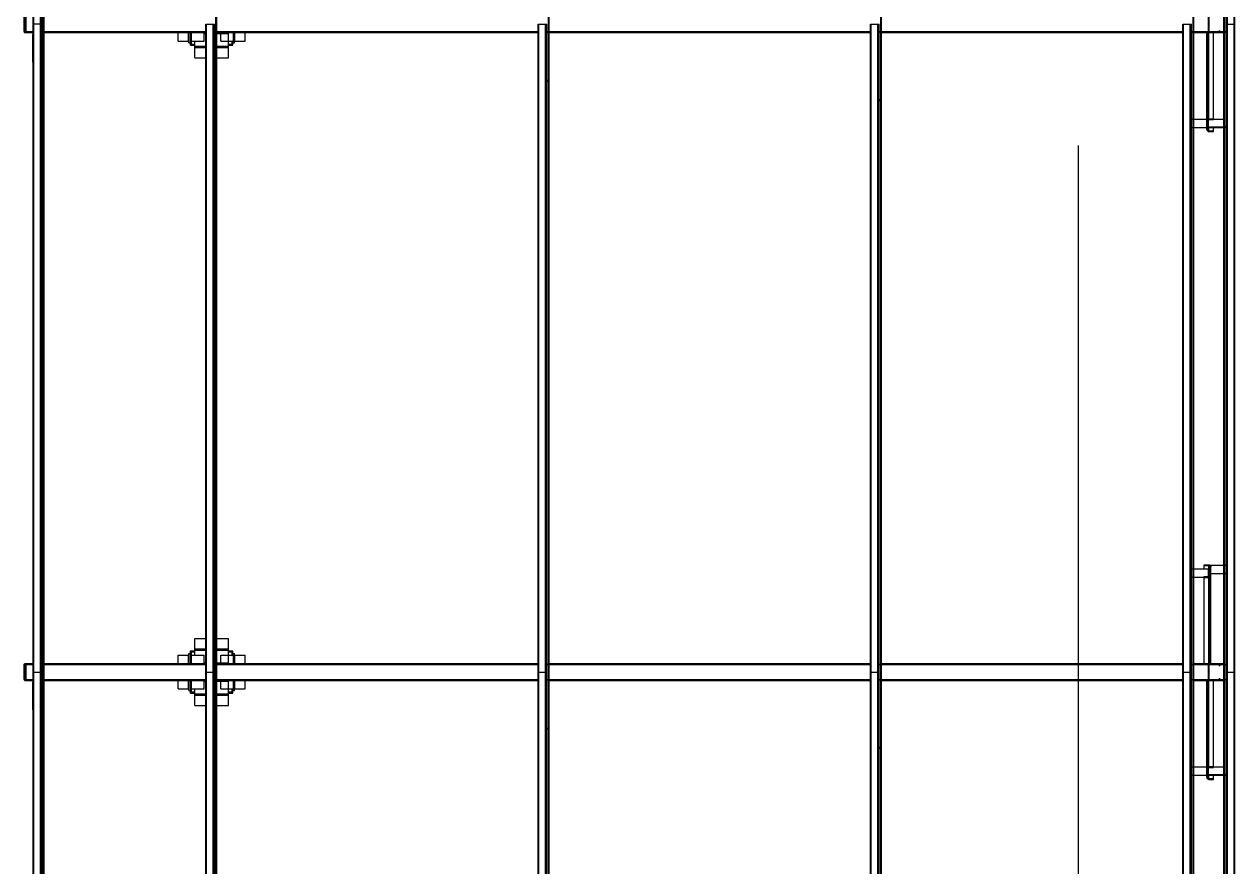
# Model space of a CAD drawing. Header units: millimetres. Extents: x 357 to 945, y 547 to 720.
# Drawn here: x 663.26 to 670.45, y 648.96 to 653.97 of the extents above; entities that cross this region are included whole.
import ezdxf

# ---------------------------------------------------------------- set-up
doc = ezdxf.new("R2010")
doc.units = ezdxf.units.MM
doc.linetypes.add('DIVIDE', pattern=[1.25, 0.5, -0.25, 0, -0.25, 0, -0.25])
doc.layers.add('LCL-LINHACORTE', color=171, linetype='DIVIDE')
doc.layers.add('PLANTA-VIS', color=7, linetype='Continuous')

msp = doc.modelspace()

# ---------------------------------------------------------------- linework, layer by layer
at = {"layer": 'LCL-LINHACORTE', "ltscale": 10}
msp.add_line((669.52666, 635.54515), (669.52666, 659.93646), dxfattribs=at)
at = {"layer": 'PLANTA-VIS'}
for p, q in [((663.31406, 653.96622), (663.31406, 658.81622)), ((663.31415, 653.96622), (663.31415, 658.81622)), ((663.31498, 653.96622), (663.31498, 658.81622)), ((663.31642, 653.96622), (663.31642, 658.81622)), ((663.31826, 653.96622), (663.31826, 658.81622)), ((663.35782, 653.96622), (663.35782, 658.81622)), ((663.35976, 653.96622), (663.35976, 658.81622)), ((663.36153, 653.96622), (663.36153, 658.81622)), ((663.36284, 653.96622), (663.36284, 658.81622)), ((663.3635, 653.96622), (663.3635, 658.81622)), ((663.36573, 653.96622), (663.36573, 658.81622)), ((663.37512, 653.96622), (663.37512, 658.81622)), ((663.37759, 653.96622), (663.37759, 658.81622)), ((663.37982, 653.96622), (663.37982, 658.81622)), ((670.40315, 653.96622), (670.40315, 658.81622)), ((670.40539, 653.96622), (670.40539, 658.81622)), ((670.40605, 653.96622), (670.40605, 658.81622)), ((670.40737, 653.96622), (670.40737, 658.81622)), ((670.40913, 653.96622), (670.40913, 658.81622)), ((670.41108, 653.96622), (670.41108, 658.81622)), ((670.45063, 653.96622), (670.45063, 658.81622)), ((670.45247, 653.96622), (670.45247, 658.81622)), ((670.45391, 653.96622), (670.45391, 658.81622)), ((670.45474, 653.96622), (670.45474, 658.81622)), ((666.37603, 653.96565), (666.38415, 657.74025)), ((666.3785, 653.96565), (666.38661, 657.73546)), ((666.38073, 653.96543), (666.38883, 657.73113)), ((668.35103, 653.96565), (668.35914, 657.73555)), ((668.3535, 653.96565), (668.3616, 657.73045)), ((668.35573, 653.96543), (668.36382, 657.72584)), ((670.20736, 653.96622), (670.21432, 657.20222)), ((670.20983, 653.96565), (670.21679, 657.20222)), ((670.389, 653.96622), (670.389, 657.20222)), ((670.39123, 653.96622), (670.39123, 657.20222)), ((670.39371, 653.96622), (670.39371, 657.20222)), ((664.40103, 653.96565), (664.40625, 656.39289)), ((664.4035, 653.96565), (664.40872, 656.3898)), ((664.40573, 653.96543), (664.40877, 655.37743)), ((670.21206, 653.96543), (670.21328, 654.53022)), ((663.26164, 653.92222), (663.26164, 654.01022)), ((663.26464, 653.92222), (663.26464, 654.01022)), ((663.27347, 653.92222), (663.27347, 654.01022)), ((670.29847, 653.92222), (670.29847, 654.01022)), ((670.29891, 653.92222), (670.29891, 654.01022)), ((670.30053, 653.92272), (670.30053, 654.00972)), ((670.30053, 653.92272), (670.30053, 654.00972)), ((670.30215, 653.92222), (670.30215, 654.01022)), ((670.30259, 653.92222), (670.30259, 654.01022)), ((663.31415, 653.96622), (663.31406, 653.96622)), ((663.31498, 653.96622), (663.31415, 653.96622)), ((663.31416, 650.11622), (663.31416, 653.96622)), ((663.31425, 650.11622), (663.31425, 653.96622)), ((663.31642, 653.96622), (663.31498, 653.96622)), ((663.31508, 650.11622), (663.31508, 653.96622)), ((663.31826, 653.96622), (663.31642, 653.96622)), ((663.31652, 650.11622), (663.31652, 653.96622)), ((663.35782, 653.96622), (663.31826, 653.96622)), ((663.31836, 650.11622), (663.31836, 653.96622)), ((663.3579, 653.96622), (663.35782, 653.96622)), ((663.3579, 653.96622), (663.35792, 653.96622)), ((663.35792, 653.96622), (663.35986, 653.96622)), ((663.35792, 650.11622), (663.35792, 653.96622)), ((663.35986, 653.96622), (663.36163, 653.96622)), ((663.35986, 650.11622), (663.35986, 653.96622)), ((663.36163, 653.96622), (663.36294, 653.96622)), ((663.36163, 650.11622), (663.36163, 653.96622)), ((663.36294, 653.96622), (663.3636, 653.96622)), ((663.36294, 650.11622), (663.36294, 653.96622)), ((663.3636, 653.96622), (663.36583, 653.96622)), ((663.3636, 650.11622), (663.3636, 653.96622)), ((663.36583, 650.11622), (663.36583, 653.96622)), ((663.37759, 653.96622), (663.37512, 653.96622)), ((663.37522, 650.11622), (663.37522, 653.96622)), ((663.3776, 653.96622), (663.37759, 653.96622)), ((663.3776, 653.96622), (663.37769, 653.96622)), ((663.37769, 653.96622), (663.37992, 653.96622)), ((663.37769, 650.11622), (663.37769, 653.96622)), ((663.37992, 650.11622), (663.37992, 653.96622)), ((664.3399, 653.96702), (664.34815, 653.96622)), ((664.3399, 653.96622), (664.33999, 653.96622)), ((664.3399, 650.11622), (664.3399, 653.96622)), ((664.33999, 653.96622), (664.34082, 653.96622)), ((664.33999, 650.11622), (664.33999, 653.96622)), ((664.34082, 653.96622), (664.34226, 653.96622)), ((664.34082, 650.11622), (664.34082, 653.96622)), ((664.34226, 653.96622), (664.3441, 653.96622)), ((664.34226, 650.11622), (664.34226, 653.96622)), ((664.34237, 653.96702), (664.35062, 653.96622)), ((664.3441, 653.96622), (664.38365, 653.96622)), ((664.3441, 650.11622), (664.3441, 653.96622)), ((664.35877, 653.96622), (664.35877, 653.96705)), ((664.3591, 653.96622), (664.3591, 653.96705)), ((664.38365, 653.96622), (664.3856, 653.96622)), ((664.38365, 650.11622), (664.38365, 653.96622)), ((664.3856, 653.96622), (664.38737, 653.96622)), ((664.3856, 650.11622), (664.3856, 653.96622)), ((664.38737, 653.96622), (664.38868, 653.96622)), ((664.38737, 650.11622), (664.38737, 653.96622)), ((664.38868, 653.96622), (664.38934, 653.96622)), ((664.38868, 650.11622), (664.38868, 653.96622)), ((664.38934, 653.96622), (664.39158, 653.96622)), ((664.38934, 650.11622), (664.38934, 653.96622)), ((664.39158, 650.11622), (664.39158, 653.96622)), ((664.40103, 653.96622), (664.40104, 653.96622)), ((664.40103, 653.74837), (664.40103, 653.96622)), ((664.40103, 653.96565), (664.4035, 653.96565)), ((664.40103, 653.96565), (664.40104, 653.96565)), ((664.4035, 650.11622), (664.4035, 653.96565)), ((664.4035, 653.96565), (664.40573, 653.96543)), ((664.40573, 650.11622), (664.40573, 653.96543)), ((664.40573, 653.96543), (664.40573, 653.96543)), ((666.3149, 653.96702), (666.32315, 653.96622)), ((666.3149, 653.96622), (666.31499, 653.96622)), ((666.3149, 650.11622), (666.3149, 653.96622)), ((666.31499, 653.96622), (666.31582, 653.96622)), ((666.31499, 650.11622), (666.31499, 653.96622)), ((666.31582, 653.96622), (666.31726, 653.96622)), ((666.31582, 650.11622), (666.31582, 653.96622)), ((666.31726, 653.96622), (666.3191, 653.96622)), ((666.31726, 650.11622), (666.31726, 653.96622)), ((666.31737, 653.96702), (666.32562, 653.96622)), ((666.3191, 653.96622), (666.35865, 653.96622)), ((666.3191, 650.11622), (666.3191, 653.96622)), ((666.33377, 653.96622), (666.33377, 653.96705)), ((666.3341, 653.96622), (666.3341, 653.96705)), ((666.35865, 653.96622), (666.3606, 653.96622)), ((666.35865, 650.11622), (666.35865, 653.96622)), ((666.3606, 653.96622), (666.36237, 653.96622)), ((666.3606, 650.11622), (666.3606, 653.96622)), ((666.36237, 653.96622), (666.36368, 653.96622)), ((666.36237, 650.11622), (666.36237, 653.96622)), ((666.36368, 653.96622), (666.36434, 653.96622)), ((666.36368, 650.11622), (666.36368, 653.96622)), ((666.36434, 653.96622), (666.36658, 653.96622)), ((666.36434, 650.11622), (666.36434, 653.96622)), ((666.36658, 650.11622), (666.36658, 653.96622)), ((666.37603, 653.96622), (666.37604, 653.96622)), ((666.37603, 653.63402), (666.37603, 653.96622)), ((666.37603, 653.96565), (666.3785, 653.96565)), ((666.37603, 653.96565), (666.37604, 653.96565)), ((666.3785, 650.11622), (666.3785, 653.96565)), ((666.3785, 653.96565), (666.38073, 653.96543)), ((666.38073, 650.11622), (666.38073, 653.96543)), ((666.38073, 653.96543), (666.38073, 653.96543)), ((668.2899, 653.96702), (668.29815, 653.96622)), ((668.2899, 653.96622), (668.28999, 653.96622)), ((668.2899, 650.11622), (668.2899, 653.96622)), ((668.28999, 653.96622), (668.29082, 653.96622)), ((668.28999, 650.11622), (668.28999, 653.96622)), ((668.29082, 653.96622), (668.29226, 653.96622)), ((668.29082, 650.11622), (668.29082, 653.96622)), ((668.29226, 653.96622), (668.2941, 653.96622)), ((668.29226, 650.11622), (668.29226, 653.96622)), ((668.29237, 653.96702), (668.30062, 653.96622)), ((668.2941, 653.96622), (668.33365, 653.96622)), ((668.2941, 650.11622), (668.2941, 653.96622)), ((668.30877, 653.96622), (668.30877, 653.96705)), ((668.3091, 653.96622), (668.3091, 653.96705)), ((668.33365, 653.96622), (668.3356, 653.96622)), ((668.33365, 650.11622), (668.33365, 653.96622)), ((668.3356, 653.96622), (668.33737, 653.96622)), ((668.3356, 650.11622), (668.3356, 653.96622)), ((668.33737, 653.96622), (668.33868, 653.96622)), ((668.33737, 650.11622), (668.33737, 653.96622)), ((668.33868, 653.96622), (668.33934, 653.96622)), ((668.33868, 650.11622), (668.33868, 653.96622)), ((668.33934, 653.96622), (668.34158, 653.96622)), ((668.33934, 650.11622), (668.33934, 653.96622)), ((668.34158, 650.11622), (668.34158, 653.96622)), ((668.35103, 653.96622), (668.35104, 653.96622)), ((668.35103, 653.51968), (668.35103, 653.96622)), ((668.35103, 653.96565), (668.3535, 653.96565)), ((668.35103, 653.96565), (668.35104, 653.96565)), ((668.3535, 650.11622), (668.3535, 653.96565)), ((668.3535, 653.96565), (668.35573, 653.96543)), ((668.35573, 650.11622), (668.35573, 653.96543)), ((668.35573, 653.96543), (668.35573, 653.96543)), ((670.14623, 653.96702), (670.15448, 653.96622)), ((670.14623, 653.96622), (670.14632, 653.96622)), ((670.14623, 650.11622), (670.14623, 653.96622)), ((670.14632, 653.96622), (670.14715, 653.96622)), ((670.14632, 650.11622), (670.14632, 653.96622)), ((670.14715, 653.96622), (670.14859, 653.96622)), ((670.14715, 650.11622), (670.14715, 653.96622)), ((670.14859, 653.96622), (670.15043, 653.96622)), ((670.14859, 650.11622), (670.14859, 653.96622)), ((670.1487, 653.96702), (670.15695, 653.96622)), ((670.15043, 653.96622), (670.18998, 653.96622)), ((670.15043, 650.11622), (670.15043, 653.96622)), ((670.1651, 653.96622), (670.1651, 653.96705)), ((670.16543, 653.96622), (670.16543, 653.96705)), ((670.18998, 653.96622), (670.19193, 653.96622)), ((670.18998, 650.11622), (670.18998, 653.96622)), ((670.19193, 653.96622), (670.19369, 653.96622)), ((670.19193, 650.11622), (670.19193, 653.96622)), ((670.19369, 653.96622), (670.19501, 653.96622)), ((670.19369, 650.11622), (670.19369, 653.96622)), ((670.19501, 653.96622), (670.19567, 653.96622)), ((670.19501, 650.11622), (670.19501, 653.96622)), ((670.19567, 653.96622), (670.19791, 653.96622)), ((670.19567, 650.11622), (670.19567, 653.96622)), ((670.19791, 650.11622), (670.19791, 653.96622)), ((670.20735, 653.96622), (670.20942, 653.96622)), ((670.20735, 650.11622), (670.20735, 653.96622)), ((670.20735, 653.96565), (670.20983, 653.96565)), ((670.20983, 653.96565), (670.21206, 653.96543)), ((670.20983, 650.11622), (670.20983, 653.96565)), ((670.21206, 653.96543), (670.21206, 653.96543)), ((670.21206, 650.11622), (670.21206, 653.96543)), ((670.389, 653.96622), (670.39123, 653.96622)), ((670.389, 653.35722), (670.389, 653.96622)), ((670.389, 653.96622), (670.39123, 653.96622)), ((670.39123, 653.96622), (670.39371, 653.96622)), ((670.39123, 653.35722), (670.39123, 653.96622)), ((670.39123, 653.96622), (670.39371, 653.96622)), ((670.39371, 653.35722), (670.39371, 653.96622)), ((670.40315, 653.96622), (670.40539, 653.96622)), ((670.40315, 650.11622), (670.40315, 653.96622)), ((670.40315, 653.96622), (670.40539, 653.96622)), ((670.40539, 653.96622), (670.40605, 653.96622)), ((670.40539, 650.11622), (670.40539, 653.96622)), ((670.40539, 653.96622), (670.40605, 653.96622)), ((670.40605, 653.96622), (670.40737, 653.96622)), ((670.40605, 650.11622), (670.40605, 653.96622)), ((670.40605, 653.96622), (670.40737, 653.96622)), ((670.40737, 653.96622), (670.40913, 653.96622)), ((670.40737, 650.11622), (670.40737, 653.96622)), ((670.40737, 653.96622), (670.40913, 653.96622)), ((670.40913, 653.96622), (670.41108, 653.96622)), ((670.40913, 650.11622), (670.40913, 653.96622)), ((670.40913, 653.96622), (670.41108, 653.96622)), ((670.41108, 653.96622), (670.45063, 653.96622)), ((670.41108, 650.11622), (670.41108, 653.96622)), ((670.41108, 653.96622), (670.45063, 653.96622)), ((670.45063, 653.96622), (670.45247, 653.96622)), ((670.45063, 650.11622), (670.45063, 653.96622)), ((670.45063, 653.96622), (670.45247, 653.96622)), ((670.45247, 653.96622), (670.45391, 653.96622)), ((670.45247, 650.11622), (670.45247, 653.96622)), ((670.45247, 653.96622), (670.45391, 653.96622)), ((670.45391, 653.96622), (670.45474, 653.96622)), ((670.45391, 650.11622), (670.45391, 653.96622)), ((670.45391, 653.96622), (670.45474, 653.96622)), ((670.45474, 653.96622), (670.45483, 653.96622)), ((670.45474, 650.11622), (670.45474, 653.96622)), ((670.45474, 653.96622), (670.45483, 653.96622)), ((663.26164, 653.92222), (663.26209, 653.91993)), ((663.26209, 653.91993), (663.26339, 653.91798)), ((663.26339, 653.91798), (663.26534, 653.91668)), ((663.26464, 653.92222), (663.26486, 653.92108)), ((663.26486, 653.92108), (663.26551, 653.9201)), ((663.26534, 653.91668), (663.26764, 653.91622)), ((663.26551, 653.9201), (663.26649, 653.91945)), ((663.26649, 653.91945), (663.26764, 653.91922)), ((663.26764, 653.91922), (663.27361, 653.91922)), ((663.26764, 653.91622), (663.27436, 653.91622)), ((663.27347, 653.92222), (663.27354, 653.91993)), ((663.27347, 653.92222), (663.31416, 653.92222)), ((663.27354, 653.91993), (663.27373, 653.91798)), ((663.27354, 653.91993), (663.31416, 653.91993)), ((663.27373, 653.91798), (663.27402, 653.91668)), ((663.27373, 653.91798), (663.31416, 653.91798)), ((663.27402, 653.91668), (663.27436, 653.91622)), ((663.27402, 653.91668), (663.31416, 653.91668)), ((663.27436, 653.91622), (663.31416, 653.91622)), ((663.31268, 653.90043), (663.31367, 653.9053)), ((663.31268, 653.79465), (663.31268, 653.90043)), ((663.31367, 653.9053), (663.31416, 653.90602)), ((663.31367, 653.79951), (663.31367, 653.9053)), ((663.36583, 653.92222), (663.37522, 653.92222)), ((663.36583, 653.91993), (663.37522, 653.91993)), ((663.37992, 653.92222), (664.3399, 653.92222)), ((663.37992, 653.91993), (664.3399, 653.91993)), ((663.37992, 653.91798), (664.3399, 653.91798)), ((663.37992, 653.91668), (664.3399, 653.91668)), ((663.37992, 653.91622), (664.3399, 653.91622)), ((664.17553, 653.86622), (664.17553, 653.91622)), ((664.17553, 653.86622), (664.23778, 653.86622)), ((664.23778, 653.86622), (664.23778, 653.91622)), ((664.23778, 653.86622), (664.24053, 653.86622)), ((664.24053, 653.85643), (664.24053, 653.91622)), ((664.25053, 653.89122), (664.25053, 653.91622)), ((664.25053, 653.89122), (664.25543, 653.89122)), ((664.25053, 653.84122), (664.25053, 653.89122)), ((664.25543, 653.86622), (664.25543, 653.91622)), ((664.25543, 653.86622), (664.33043, 653.86622)), ((664.25553, 653.84622), (664.25553, 653.86622)), ((664.27553, 653.83622), (664.27553, 653.86622)), ((664.33043, 653.86622), (664.33043, 653.91622)), ((664.33043, 653.91122), (664.3399, 653.91122)), ((664.39158, 653.92222), (664.40103, 653.92222)), ((664.39158, 653.91993), (664.40103, 653.91993)), ((664.40573, 653.92222), (666.3149, 653.92222)), ((664.40573, 653.91993), (666.3149, 653.91993)), ((664.40573, 653.91798), (666.3149, 653.91798)), ((664.40573, 653.91668), (666.3149, 653.91668)), ((664.40573, 653.91622), (666.3149, 653.91622)), ((664.40573, 653.91122), (664.47553, 653.91122)), ((664.43053, 653.86622), (664.43053, 653.91622)), ((664.43053, 653.86622), (664.50553, 653.86622)), ((664.47553, 653.83622), (664.47553, 653.91122)), ((664.49553, 653.86622), (664.49553, 653.84622)), ((664.50053, 653.84122), (664.50053, 653.86622)), ((664.50553, 653.86622), (664.50553, 653.91622)), ((664.51053, 653.85643), (664.51053, 653.91622)), ((664.51053, 653.86622), (664.51328, 653.86622)), ((664.51328, 653.86622), (664.51328, 653.91622)), ((664.51328, 653.86622), (664.57553, 653.86622)), ((664.57553, 653.86622), (664.57553, 653.91622)), ((666.36658, 653.92222), (666.37603, 653.92222)), ((666.36658, 653.91993), (666.37603, 653.91993)), ((666.38073, 653.92222), (668.2899, 653.92222)), ((666.38073, 653.91993), (668.2899, 653.91993)), ((666.38073, 653.91798), (668.2899, 653.91798)), ((666.38073, 653.91668), (668.2899, 653.91668)), ((666.38073, 653.91622), (668.2899, 653.91622)), ((668.34158, 653.92222), (668.35103, 653.92222)), ((668.34158, 653.91993), (668.35103, 653.91993)), ((668.35573, 653.92222), (670.14623, 653.92222)), ((668.35573, 653.91993), (670.14623, 653.91993)), ((668.35573, 653.91798), (670.14623, 653.91798)), ((668.35573, 653.91668), (670.14623, 653.91668)), ((668.35573, 653.91622), (670.14623, 653.91622)), ((670.19791, 653.92222), (670.20735, 653.92222)), ((670.19791, 653.91993), (670.20735, 653.91993)), ((670.21206, 653.92222), (670.29847, 653.92222)), ((670.21206, 653.91993), (670.29854, 653.91993)), ((670.21206, 653.91798), (670.29873, 653.91798)), ((670.21206, 653.91668), (670.29902, 653.91668)), ((670.21206, 653.91622), (670.29936, 653.91622)), ((670.28792, 653.90456), (670.28891, 653.90929)), ((670.28792, 653.40222), (670.28792, 653.90456)), ((670.28891, 653.90929), (670.29172, 653.91329)), ((670.28891, 653.39659), (670.28891, 653.90929)), ((670.29172, 653.91329), (670.29594, 653.91597)), ((670.29172, 653.40059), (670.29172, 653.91329)), ((670.29594, 653.91597), (670.29727, 653.91622)), ((670.29594, 653.40327), (670.29594, 653.91597)), ((670.29847, 653.92222), (670.29854, 653.91993)), ((670.29854, 653.91993), (670.29873, 653.91798)), ((670.29873, 653.91798), (670.29902, 653.91668)), ((670.29891, 653.92272), (670.30215, 653.92272)), ((670.29891, 653.92222), (670.29895, 653.92108)), ((670.29895, 653.92108), (670.29904, 653.9201)), ((670.29902, 653.91668), (670.29936, 653.91622)), ((670.29904, 653.9201), (670.29919, 653.91945)), ((670.29919, 653.91945), (670.29936, 653.91922)), ((670.29936, 653.91922), (670.30053, 653.91922)), ((670.29936, 653.91622), (670.30053, 653.91622)), ((670.30053, 653.91922), (670.3017, 653.91922)), ((670.30053, 653.91622), (670.3017, 653.91622)), ((670.30092, 653.40421), (670.30092, 653.91622)), ((670.3017, 653.91922), (670.30187, 653.91945)), ((670.3017, 653.91622), (670.30204, 653.91668)), ((670.3017, 653.91622), (670.389, 653.91622)), ((670.30187, 653.91945), (670.30202, 653.9201)), ((670.30202, 653.9201), (670.30211, 653.92108)), ((670.30204, 653.91668), (670.30233, 653.91798)), ((670.30204, 653.91668), (670.389, 653.91668)), ((670.30211, 653.92108), (670.30215, 653.92222)), ((670.30233, 653.91798), (670.30252, 653.91993)), ((670.30233, 653.91798), (670.389, 653.91798)), ((670.30252, 653.91993), (670.30259, 653.92222)), ((670.30252, 653.91993), (670.389, 653.91993)), ((670.30259, 653.92222), (670.389, 653.92222)), ((670.32792, 653.40421), (670.32792, 653.91622)), ((670.35916, 653.92772), (670.36493, 653.92772)), ((670.35916, 653.92372), (670.36493, 653.92372)), ((670.36493, 653.92772), (670.36767, 653.92772)), ((670.36493, 653.92372), (670.36493, 653.92772)), ((670.36493, 653.92372), (670.36767, 653.92372)), ((670.39371, 653.92222), (670.40315, 653.92222)), ((670.39371, 653.91993), (670.40315, 653.91993)), ((663.31268, 653.79465), (663.31367, 653.79951)), ((663.31268, 653.74182), (663.31268, 653.79465)), ((663.31367, 653.79951), (663.31416, 653.80023)), ((664.24053, 653.85643), (664.25053, 653.85643)), ((664.25053, 653.84122), (664.27553, 653.84122)), ((664.27553, 653.84622), (664.25553, 653.84622)), ((664.27553, 653.83622), (664.3399, 653.83622)), ((664.27553, 653.82847), (664.27553, 653.83622)), ((664.27553, 653.82847), (664.3399, 653.82847)), ((664.27553, 653.76622), (664.27553, 653.82847)), ((664.40573, 653.83622), (664.47553, 653.83622)), ((664.40573, 653.82847), (664.47553, 653.82847)), ((664.49553, 653.84622), (664.47553, 653.84622)), ((664.47553, 653.84122), (664.50053, 653.84122)), ((664.47553, 653.82847), (664.47553, 653.83622)), ((664.47553, 653.76622), (664.47553, 653.82847)), ((664.50053, 653.85643), (664.51053, 653.85643)), ((663.31268, 653.74182), (663.31367, 653.73695)), ((663.31367, 653.73695), (663.31416, 653.73622)), ((664.27553, 653.76622), (664.3399, 653.76622)), ((664.39158, 653.74819), (664.40292, 653.74819)), ((664.39158, 653.74334), (664.40103, 653.74334)), ((664.40103, 650.11622), (664.40103, 653.74545)), ((664.40292, 653.74819), (664.40292, 653.74829)), ((664.40292, 653.74656), (664.40292, 653.74819)), ((664.40573, 653.76622), (664.47553, 653.76622)), ((664.39158, 653.67551), (664.40024, 653.67551)), ((664.39158, 653.67066), (664.39201, 653.67066)), ((666.36658, 653.63339), (666.37792, 653.63339)), ((666.36658, 653.62859), (666.37792, 653.62859)), ((666.37603, 650.11622), (666.37603, 653.62859)), ((666.37792, 653.63339), (666.37792, 653.63394)), ((666.37792, 653.62859), (666.37792, 653.63339)), ((666.36658, 653.56146), (666.36681, 653.56146)), ((668.34158, 653.51876), (668.35292, 653.51876)), ((668.34158, 653.51399), (668.35292, 653.51399)), ((668.35103, 650.11622), (668.35103, 653.51399)), ((668.35292, 653.51876), (668.35292, 653.51959)), ((668.35292, 653.51399), (668.35292, 653.51876)), ((670.19791, 653.40222), (670.20735, 653.40222)), ((670.21206, 653.40222), (670.28857, 653.40222)), ((670.28792, 653.39186), (670.28792, 653.39885)), ((670.28792, 653.39186), (670.28891, 653.39659)), ((670.28792, 653.34058), (670.28792, 653.39186)), ((670.28891, 653.39659), (670.29172, 653.40059)), ((670.29172, 653.40059), (670.29594, 653.40327)), ((670.29292, 653.39186), (670.29352, 653.39477)), ((670.29292, 653.34058), (670.29292, 653.39186)), ((670.29352, 653.39477), (670.29526, 653.39724)), ((670.29526, 653.39724), (670.29785, 653.39888)), ((670.29594, 653.40327), (670.30092, 653.40421)), ((670.29785, 653.39888), (670.30092, 653.39946)), ((670.29845, 653.35222), (670.29845, 653.39899)), ((670.29919, 653.35722), (670.29919, 653.39913)), ((670.29919, 653.35722), (670.30053, 653.35722)), ((670.30053, 653.35722), (670.30587, 653.35722)), ((670.30092, 653.40421), (670.32792, 653.40421)), ((670.30092, 653.39946), (670.32792, 653.39946)), ((670.30587, 653.35722), (670.40315, 653.35722)), ((670.30587, 653.35222), (670.30587, 653.35722)), ((670.32792, 653.39946), (670.32792, 653.40421)), ((670.32792, 653.40222), (670.389, 653.40222)), ((670.19791, 653.35222), (670.20735, 653.35222)), ((670.21206, 653.35222), (670.28792, 653.35222)), ((670.28792, 653.34058), (670.28891, 653.33586)), ((670.28891, 653.33586), (670.29172, 653.33185)), ((670.29172, 653.33185), (670.29594, 653.32918)), ((670.29292, 653.35222), (670.29845, 653.35222)), ((670.29292, 653.34058), (670.29352, 653.33768)), ((670.29352, 653.33768), (670.29352, 653.35222)), ((670.29352, 653.33768), (670.29526, 653.33521)), ((670.29526, 653.33521), (670.29526, 653.35222)), ((670.29526, 653.33521), (670.29785, 653.33356)), ((670.29594, 653.32918), (670.30092, 653.32824)), ((670.29785, 653.33356), (670.29785, 653.35222)), ((670.29785, 653.33356), (670.30092, 653.33299)), ((670.29845, 653.35222), (670.30053, 653.35222)), ((670.30053, 653.35222), (670.30587, 653.35222)), ((670.30092, 653.33299), (670.30092, 653.35222)), ((670.30092, 653.33299), (670.32792, 653.33299)), ((670.30092, 653.32824), (670.32792, 653.32824)), ((670.30587, 653.35222), (670.40315, 653.35222)), ((670.32792, 653.33299), (670.32792, 653.35222)), ((670.32792, 653.32824), (670.32792, 653.33299)), ((670.389, 650.11622), (670.389, 653.35222)), ((670.39123, 650.11622), (670.39123, 653.35222)), ((670.39371, 650.11622), (670.39371, 653.35222)), ((670.19791, 650.73022), (670.20735, 650.73022)), ((670.21206, 650.73022), (670.29845, 650.73022)), ((670.27314, 650.74946), (670.27314, 650.75421)), ((670.27314, 650.75421), (670.30014, 650.75421)), ((670.27314, 650.74946), (670.30014, 650.74946)), ((670.27314, 650.73022), (670.27314, 650.74946)), ((670.29845, 650.68299), (670.29845, 650.73022)), ((670.29845, 650.73022), (670.30187, 650.73022)), ((670.29919, 650.72522), (670.30187, 650.72522)), ((670.29919, 650.68299), (670.29919, 650.72522)), ((670.29919, 650.70722), (670.30187, 650.70722)), ((670.29919, 650.70222), (670.30261, 650.70222)), ((670.30014, 650.75421), (670.30512, 650.75327)), ((670.30014, 650.73022), (670.30014, 650.74946)), ((670.30014, 650.74946), (670.30321, 650.74888)), ((670.30014, 650.70722), (670.30014, 650.72522)), ((670.30014, 650.68299), (670.30014, 650.70222)), ((670.30187, 650.70722), (670.30187, 650.7474)), ((670.30251, 650.75222), (670.30261, 650.75222)), ((670.30261, 650.75222), (670.389, 650.75222)), ((670.30261, 650.75001), (670.30261, 650.75222)), ((670.30261, 650.70222), (670.30261, 650.74888)), ((670.30261, 650.70222), (670.30814, 650.70222)), ((670.30321, 650.74888), (670.3058, 650.74724)), ((670.30321, 650.74873), (670.30321, 650.74888)), ((670.30321, 650.68356), (670.30321, 650.70222)), ((670.30512, 650.75327), (670.30678, 650.75222)), ((670.3058, 650.74724), (670.30754, 650.74477)), ((670.3058, 650.74678), (670.3058, 650.74724)), ((670.3058, 650.68521), (670.3058, 650.70222)), ((670.30706, 650.75204), (670.30934, 650.75059)), ((670.30754, 650.74477), (670.30814, 650.74186)), ((670.30754, 650.74395), (670.30754, 650.74477)), ((670.30754, 650.68768), (670.30754, 650.70222)), ((670.30814, 650.69058), (670.30814, 650.74186)), ((670.30934, 650.75059), (670.31215, 650.74659)), ((670.31215, 650.74659), (670.31314, 650.74186)), ((670.31314, 650.69058), (670.31314, 650.74186)), ((670.31314, 650.70222), (670.389, 650.70222)), ((670.39371, 650.75222), (670.40315, 650.75222)), ((670.39371, 650.70222), (670.40315, 650.70222)), ((670.19791, 650.68022), (670.20735, 650.68022)), ((670.21206, 650.68022), (670.27314, 650.68022)), ((670.27314, 650.67824), (670.27314, 650.68299)), ((670.27314, 650.68299), (670.30014, 650.68299)), ((670.27314, 650.67824), (670.30014, 650.67824)), ((670.27314, 650.16622), (670.27314, 650.67824)), ((670.30014, 650.68299), (670.30321, 650.68356)), ((670.30014, 650.67824), (670.30512, 650.67918)), ((670.30014, 650.16622), (670.30014, 650.67824)), ((670.30321, 650.68356), (670.3058, 650.68521)), ((670.30512, 650.67918), (670.30934, 650.68185)), ((670.30512, 650.16648), (670.30512, 650.67918)), ((670.3058, 650.68521), (670.30754, 650.68768)), ((670.30754, 650.68768), (670.30814, 650.69058)), ((670.30934, 650.68185), (670.31215, 650.68586)), ((670.30934, 650.16915), (670.30934, 650.68185)), ((670.31215, 650.68586), (670.31314, 650.69058)), ((670.31215, 650.17316), (670.31215, 650.68586)), ((670.31314, 650.17788), (670.31314, 650.69058)), ((664.27553, 650.25397), (664.27553, 650.31622)), ((664.27553, 650.31622), (664.3399, 650.31622)), ((664.40573, 650.31622), (664.47553, 650.31622)), ((664.47553, 650.25397), (664.47553, 650.31622)), ((664.17553, 650.21622), (664.23778, 650.21622)), ((664.17553, 650.16622), (664.17553, 650.21622)), ((664.23778, 650.21622), (664.24053, 650.21622)), ((664.23778, 650.16622), (664.23778, 650.21622)), ((664.24053, 650.16622), (664.24053, 650.22601)), ((664.24053, 650.22601), (664.25053, 650.22601)), ((664.25053, 650.19122), (664.25053, 650.24122)), ((664.25053, 650.24122), (664.27553, 650.24122)), ((664.25053, 650.19122), (664.25543, 650.19122)), ((664.25053, 650.16622), (664.25053, 650.19122)), ((664.25543, 650.21622), (664.33043, 650.21622)), ((664.25543, 650.16622), (664.25543, 650.21622)), ((664.25553, 650.23622), (664.27553, 650.23622)), ((664.25553, 650.21622), (664.25553, 650.23622)), ((664.27553, 650.24622), (664.27553, 650.25397)), ((664.27553, 650.25397), (664.3399, 650.25397)), ((664.27553, 650.21622), (664.27553, 650.24622)), ((664.27553, 650.24622), (664.3399, 650.24622)), ((664.33043, 650.16622), (664.33043, 650.21622)), ((664.40573, 650.25397), (664.47553, 650.25397)), ((664.40573, 650.24622), (664.47553, 650.24622)), ((664.43053, 650.16622), (664.43053, 650.21622)), ((664.43053, 650.21622), (664.50553, 650.21622)), ((664.47553, 650.24622), (664.47553, 650.25397)), ((664.47553, 650.17122), (664.47553, 650.24622)), ((664.47553, 650.24122), (664.50053, 650.24122)), ((664.47553, 650.23622), (664.49553, 650.23622)), ((664.49553, 650.23622), (664.49553, 650.21622)), ((664.50053, 650.21622), (664.50053, 650.24122)), ((664.50053, 650.22601), (664.51053, 650.22601)), ((664.50553, 650.16622), (664.50553, 650.21622)), ((664.51053, 650.16622), (664.51053, 650.22601)), ((664.51053, 650.21622), (664.51328, 650.21622)), ((664.51328, 650.16622), (664.51328, 650.21622)), ((664.51328, 650.21622), (664.57553, 650.21622)), ((664.57553, 650.16622), (664.57553, 650.21622)), ((663.26164, 650.16022), (663.26209, 650.16252)), ((663.26164, 650.07222), (663.26164, 650.16022)), ((663.26209, 650.16252), (663.26339, 650.16447)), ((663.26339, 650.16447), (663.26534, 650.16577)), ((663.26464, 650.16022), (663.26486, 650.16137)), ((663.26464, 650.07222), (663.26464, 650.16022)), ((663.26486, 650.16137), (663.26551, 650.16234)), ((663.26534, 650.16577), (663.26764, 650.16622)), ((663.26551, 650.16234), (663.26649, 650.16299)), ((663.26649, 650.16299), (663.26764, 650.16322)), ((663.26764, 650.16622), (663.27436, 650.16622)), ((663.26764, 650.16322), (663.27361, 650.16322)), ((663.27347, 650.16022), (663.27354, 650.16252)), ((663.27347, 650.07222), (663.27347, 650.16022)), ((663.27347, 650.16022), (663.31416, 650.16022)), ((663.27354, 650.16252), (663.27373, 650.16447)), ((663.27354, 650.16252), (663.31416, 650.16252)), ((663.27373, 650.16447), (663.27402, 650.16577)), ((663.27373, 650.16447), (663.31416, 650.16447)), ((663.27402, 650.16577), (663.27436, 650.16622)), ((663.27402, 650.16577), (663.31416, 650.16577)), ((663.27436, 650.16622), (663.31416, 650.16622)), ((663.36583, 650.16252), (663.37522, 650.16252)), ((663.36583, 650.16022), (663.37522, 650.16022)), ((663.37992, 650.16622), (664.3399, 650.16622)), ((663.37992, 650.16577), (664.3399, 650.16577)), ((663.37992, 650.16447), (664.3399, 650.16447)), ((663.37992, 650.16252), (664.3399, 650.16252)), ((663.37992, 650.16022), (664.3399, 650.16022)), ((664.33043, 650.17122), (664.3399, 650.17122)), ((664.39158, 650.16252), (664.40103, 650.16252)), ((664.39158, 650.16022), (664.40103, 650.16022)), ((664.40573, 650.17122), (664.47553, 650.17122)), ((664.40573, 650.16622), (666.3149, 650.16622)), ((664.40573, 650.16577), (666.3149, 650.16577)), ((664.40573, 650.16447), (666.3149, 650.16447)), ((664.40573, 650.16252), (666.3149, 650.16252)), ((664.40573, 650.16022), (666.3149, 650.16022)), ((666.36658, 650.16252), (666.37603, 650.16252)), ((666.36658, 650.16022), (666.37603, 650.16022)), ((666.38073, 650.16622), (668.2899, 650.16622)), ((666.38073, 650.16577), (668.2899, 650.16577)), ((666.38073, 650.16447), (668.2899, 650.16447)), ((666.38073, 650.16252), (668.2899, 650.16252)), ((666.38073, 650.16022), (668.2899, 650.16022)), ((668.34158, 650.16252), (668.35103, 650.16252)), ((668.34158, 650.16022), (668.35103, 650.16022)), ((668.35573, 650.16622), (670.14623, 650.16622)), ((668.35573, 650.16577), (670.14623, 650.16577)), ((668.35573, 650.16447), (670.14623, 650.16447)), ((668.35573, 650.16252), (670.14623, 650.16252)), ((668.35573, 650.16022), (670.14623, 650.16022)), ((670.19791, 650.16252), (670.20735, 650.16252)), ((670.19791, 650.16022), (670.20735, 650.16022)), ((670.21206, 650.16622), (670.29936, 650.16622)), ((670.21206, 650.16577), (670.29902, 650.16577)), ((670.21206, 650.16447), (670.29873, 650.16447)), ((670.21206, 650.16252), (670.29854, 650.16252)), ((670.21206, 650.16022), (670.29847, 650.16022)), ((670.29847, 650.16022), (670.29854, 650.16252)), ((670.29847, 650.07222), (670.29847, 650.16022)), ((670.29854, 650.16252), (670.29873, 650.16447)), ((670.29873, 650.16447), (670.29902, 650.16577)), ((670.29891, 650.16022), (670.29895, 650.16137)), ((670.29891, 650.07222), (670.29891, 650.16022)), ((670.29891, 650.15972), (670.30215, 650.15972)), ((670.29895, 650.16137), (670.29904, 650.16234)), ((670.29902, 650.16577), (670.29936, 650.16622)), ((670.29904, 650.16234), (670.29919, 650.16299)), ((670.29919, 650.16299), (670.29936, 650.16322)), ((670.29936, 650.16622), (670.30053, 650.16622)), ((670.29936, 650.16322), (670.30053, 650.16322)), ((670.30053, 650.16622), (670.3017, 650.16622)), ((670.30053, 650.16322), (670.3017, 650.16322)), ((670.30053, 650.07272), (670.30053, 650.15972)), ((670.30053, 650.07272), (670.30053, 650.15972)), ((670.3017, 650.16622), (670.389, 650.16622)), ((670.3017, 650.16622), (670.30204, 650.16577)), ((670.3017, 650.16322), (670.30187, 650.16299)), ((670.30187, 650.16299), (670.30202, 650.16234)), ((670.30202, 650.16234), (670.30211, 650.16137)), ((670.30204, 650.16577), (670.389, 650.16577)), ((670.30204, 650.16577), (670.30233, 650.16447)), ((670.30211, 650.16137), (670.30215, 650.16022)), ((670.30215, 650.07222), (670.30215, 650.16022)), ((670.30233, 650.16447), (670.389, 650.16447)), ((670.30233, 650.16447), (670.30252, 650.16252)), ((670.30252, 650.16252), (670.389, 650.16252)), ((670.30252, 650.16252), (670.30259, 650.16022)), ((670.30259, 650.16022), (670.389, 650.16022)), ((670.30259, 650.07222), (670.30259, 650.16022)), ((670.30375, 650.16622), (670.30512, 650.16648)), ((670.30512, 650.16648), (670.30934, 650.16915)), ((670.30934, 650.16915), (670.31215, 650.17316)), ((670.31215, 650.17316), (670.31314, 650.17788)), ((670.35916, 650.15872), (670.36493, 650.15872)), ((670.35916, 650.15472), (670.36493, 650.15472)), ((670.36493, 650.15472), (670.36493, 650.15872)), ((670.36493, 650.15872), (670.36767, 650.15872)), ((670.36493, 650.15472), (670.36767, 650.15472)), ((670.39371, 650.16252), (670.40315, 650.16252)), ((670.39371, 650.16022), (670.40315, 650.16022)), ((663.26164, 650.07222), (663.26209, 650.06993)), ((663.26209, 650.06993), (663.26339, 650.06798)), ((663.26339, 650.06798), (663.26534, 650.06668)), ((663.26464, 650.07222), (663.26486, 650.07108)), ((663.26486, 650.07108), (663.26551, 650.0701)), ((663.26534, 650.06668), (663.26764, 650.06622)), ((663.26551, 650.0701), (663.26649, 650.06945)), ((663.26649, 650.06945), (663.26764, 650.06922)), ((663.26764, 650.06922), (663.27361, 650.06922)), ((663.26764, 650.06622), (663.27436, 650.06622)), ((663.27347, 650.07222), (663.27354, 650.06993)), ((663.27347, 650.07222), (663.31416, 650.07222)), ((663.27354, 650.06993), (663.27373, 650.06798)), ((663.27354, 650.06993), (663.31416, 650.06993)), ((663.27373, 650.06798), (663.27402, 650.06668)), ((663.27373, 650.06798), (663.31416, 650.06798)), ((663.27402, 650.06668), (663.27436, 650.06622)), ((663.27402, 650.06668), (663.31416, 650.06668)), ((663.27436, 650.06622), (663.31416, 650.06622)), ((663.31268, 650.05043), (663.31367, 650.0553)), ((663.31268, 649.94465), (663.31268, 650.05043)), ((663.31367, 650.0553), (663.31416, 650.05602)), ((663.31367, 649.94951), (663.31367, 650.0553)), ((663.31416, 650.11622), (663.31425, 650.11622)), ((663.31416, 646.26622), (663.31416, 650.11622)), ((663.31416, 650.11622), (663.31425, 650.11622)), ((663.31425, 650.11622), (663.31508, 650.11622)), ((663.31425, 646.26622), (663.31425, 650.11622)), ((663.31425, 650.11622), (663.31508, 650.11622)), ((663.31508, 650.11622), (663.31652, 650.11622)), ((663.31508, 646.26622), (663.31508, 650.11622)), ((663.31508, 650.11622), (663.31652, 650.11622)), ((663.31652, 650.11622), (663.31836, 650.11622)), ((663.31652, 646.26622), (663.31652, 650.11622)), ((663.31652, 650.11622), (663.31836, 650.11622)), ((663.31836, 650.11622), (663.35792, 650.11622)), ((663.31836, 646.26622), (663.31836, 650.11622)), ((663.31836, 650.11622), (663.35792, 650.11622)), ((663.35792, 650.11622), (663.35986, 650.11622)), ((663.35792, 646.26622), (663.35792, 650.11622)), ((663.35792, 650.11622), (663.35986, 650.11622)), ((663.35986, 650.11622), (663.36163, 650.11622)), ((663.35986, 646.26622), (663.35986, 650.11622)), ((663.35986, 650.11622), (663.36163, 650.11622)), ((663.36163, 650.11622), (663.36294, 650.11622)), ((663.36163, 646.26622), (663.36163, 650.11622)), ((663.36163, 650.11622), (663.36294, 650.11622)), ((663.36294, 650.11622), (663.3636, 650.11622)), ((663.36294, 646.26622), (663.36294, 650.11622)), ((663.36294, 650.11622), (663.3636, 650.11622)), ((663.3636, 650.11622), (663.36583, 650.11622)), ((663.3636, 646.26622), (663.3636, 650.11622)), ((663.3636, 650.11622), (663.36583, 650.11622)), ((663.36583, 646.26622), (663.36583, 650.11622)), ((663.36583, 650.07222), (663.37522, 650.07222)), ((663.36583, 650.06993), (663.37522, 650.06993)), ((663.37522, 650.11622), (663.37769, 650.11622)), ((663.37522, 646.26622), (663.37522, 650.11622)), ((663.37522, 650.11622), (663.37769, 650.11622)), ((663.37769, 650.11622), (663.37992, 650.11622)), ((663.37769, 646.26622), (663.37769, 650.11622)), ((663.37769, 650.11622), (663.37992, 650.11622)), ((663.37992, 646.26622), (663.37992, 650.11622)), ((663.37992, 650.07222), (664.3399, 650.07222)), ((663.37992, 650.06993), (664.3399, 650.06993)), ((663.37992, 650.06798), (664.3399, 650.06798)), ((663.37992, 650.06668), (664.3399, 650.06668)), ((663.37992, 650.06622), (664.3399, 650.06622)), ((664.17553, 650.01622), (664.17553, 650.06622)), ((664.23778, 650.01622), (664.23778, 650.06622)), ((664.24053, 650.00643), (664.24053, 650.06622)), ((664.25053, 650.04122), (664.25053, 650.06622)), ((664.25543, 650.01622), (664.25543, 650.06622)), ((664.33043, 650.01622), (664.33043, 650.06622)), ((664.33043, 650.06122), (664.3399, 650.06122)), ((664.3399, 650.11622), (664.33999, 650.11622)), ((664.3399, 646.26622), (664.3399, 650.11622)), ((664.3399, 650.11622), (664.33999, 650.11622)), ((664.33999, 650.11622), (664.34082, 650.11622)), ((664.33999, 646.26622), (664.33999, 650.11622)), ((664.33999, 650.11622), (664.34082, 650.11622)), ((664.34082, 650.11622), (664.34226, 650.11622)), ((664.34082, 646.26622), (664.34082, 650.11622)), ((664.34082, 650.11622), (664.34226, 650.11622)), ((664.34226, 650.11622), (664.3441, 650.11622)), ((664.34226, 646.26622), (664.34226, 650.11622)), ((664.34226, 650.11622), (664.3441, 650.11622)), ((664.3441, 650.11622), (664.38365, 650.11622)), ((664.3441, 646.26622), (664.3441, 650.11622)), ((664.3441, 650.11622), (664.38365, 650.11622)), ((664.38365, 650.11622), (664.3856, 650.11622)), ((664.38365, 646.26622), (664.38365, 650.11622)), ((664.38365, 650.11622), (664.3856, 650.11622)), ((664.3856, 650.11622), (664.38737, 650.11622)), ((664.3856, 646.26622), (664.3856, 650.11622)), ((664.3856, 650.11622), (664.38737, 650.11622)), ((664.38737, 650.11622), (664.38868, 650.11622)), ((664.38737, 646.26622), (664.38737, 650.11622)), ((664.38737, 650.11622), (664.38868, 650.11622)), ((664.38868, 650.11622), (664.38934, 650.11622)), ((664.38868, 646.26622), (664.38868, 650.11622)), ((664.38868, 650.11622), (664.38934, 650.11622)), ((664.38934, 650.11622), (664.39158, 650.11622)), ((664.38934, 646.26622), (664.38934, 650.11622)), ((664.38934, 650.11622), (664.39158, 650.11622)), ((664.39158, 646.26622), (664.39158, 650.11622)), ((664.39158, 650.07222), (664.40103, 650.07222)), ((664.39158, 650.06993), (664.40103, 650.06993)), ((664.40103, 650.11622), (664.4035, 650.11622)), ((664.40103, 649.89837), (664.40103, 650.11622)), ((664.40103, 650.11622), (664.4035, 650.11622)), ((664.4035, 650.11622), (664.40573, 650.11622)), ((664.4035, 646.26622), (664.4035, 650.11622)), ((664.4035, 650.11622), (664.40573, 650.11622)), ((664.40573, 646.26622), (664.40573, 650.11622)), ((664.40573, 650.07222), (666.3149, 650.07222)), ((664.40573, 650.06993), (666.3149, 650.06993)), ((664.40573, 650.06798), (666.3149, 650.06798)), ((664.40573, 650.06668), (666.3149, 650.06668)), ((664.40573, 650.06622), (666.3149, 650.06622)), ((664.40573, 650.06122), (664.47553, 650.06122)), ((664.43053, 650.01622), (664.43053, 650.06622)), ((664.47553, 649.98622), (664.47553, 650.06122)), ((664.50553, 650.01622), (664.50553, 650.06622)), ((664.51053, 650.00643), (664.51053, 650.06622)), ((664.51328, 650.01622), (664.51328, 650.06622)), ((664.57553, 650.01622), (664.57553, 650.06622)), ((666.3149, 650.11622), (666.31499, 650.11622)), ((666.3149, 646.26622), (666.3149, 650.11622)), ((666.3149, 650.11622), (666.31499, 650.11622)), ((666.31499, 650.11622), (666.31582, 650.11622)), ((666.31499, 646.26622), (666.31499, 650.11622)), ((666.31499, 650.11622), (666.31582, 650.11622)), ((666.31582, 650.11622), (666.31726, 650.11622)), ((666.31582, 646.26622), (666.31582, 650.11622)), ((666.31582, 650.11622), (666.31726, 650.11622)), ((666.31726, 650.11622), (666.3191, 650.11622)), ((666.31726, 646.26622), (666.31726, 650.11622)), ((666.31726, 650.11622), (666.3191, 650.11622)), ((666.3191, 650.11622), (666.35865, 650.11622)), ((666.3191, 646.26622), (666.3191, 650.11622)), ((666.3191, 650.11622), (666.35865, 650.11622)), ((666.35865, 650.11622), (666.3606, 650.11622)), ((666.35865, 646.26622), (666.35865, 650.11622)), ((666.35865, 650.11622), (666.3606, 650.11622)), ((666.3606, 650.11622), (666.36237, 650.11622)), ((666.3606, 646.26622), (666.3606, 650.11622)), ((666.3606, 650.11622), (666.36237, 650.11622)), ((666.36237, 650.11622), (666.36368, 650.11622)), ((666.36237, 646.26622), (666.36237, 650.11622)), ((666.36237, 650.11622), (666.36368, 650.11622)), ((666.36368, 650.11622), (666.36434, 650.11622)), ((666.36368, 646.26622), (666.36368, 650.11622)), ((666.36368, 650.11622), (666.36434, 650.11622)), ((666.36434, 650.11622), (666.36658, 650.11622)), ((666.36434, 646.26622), (666.36434, 650.11622)), ((666.36434, 650.11622), (666.36658, 650.11622)), ((666.36658, 646.26622), (666.36658, 650.11622)), ((666.36658, 650.07222), (666.37603, 650.07222)), ((666.36658, 650.06993), (666.37603, 650.06993)), ((666.37603, 650.11622), (666.3785, 650.11622)), ((666.37603, 649.78402), (666.37603, 650.11622)), ((666.37603, 650.11622), (666.3785, 650.11622)), ((666.3785, 650.11622), (666.38073, 650.11622)), ((666.3785, 646.26622), (666.3785, 650.11622)), ((666.3785, 650.11622), (666.38073, 650.11622)), ((666.38073, 646.26622), (666.38073, 650.11622)), ((666.38073, 650.07222), (668.2899, 650.07222)), ((666.38073, 650.06993), (668.2899, 650.06993)), ((666.38073, 650.06798), (668.2899, 650.06798)), ((666.38073, 650.06668), (668.2899, 650.06668)), ((666.38073, 650.06622), (668.2899, 650.06622)), ((668.2899, 650.11622), (668.28999, 650.11622)), ((668.2899, 646.26622), (668.2899, 650.11622)), ((668.2899, 650.11622), (668.28999, 650.11622)), ((668.28999, 650.11622), (668.29082, 650.11622)), ((668.28999, 646.26622), (668.28999, 650.11622)), ((668.28999, 650.11622), (668.29082, 650.11622)), ((668.29082, 650.11622), (668.29226, 650.11622)), ((668.29082, 646.26622), (668.29082, 650.11622)), ((668.29082, 650.11622), (668.29226, 650.11622)), ((668.29226, 650.11622), (668.2941, 650.11622)), ((668.29226, 646.26622), (668.29226, 650.11622)), ((668.29226, 650.11622), (668.2941, 650.11622)), ((668.2941, 650.11622), (668.33365, 650.11622)), ((668.2941, 646.26622), (668.2941, 650.11622)), ((668.2941, 650.11622), (668.33365, 650.11622)), ((668.33365, 650.11622), (668.3356, 650.11622)), ((668.33365, 646.26622), (668.33365, 650.11622)), ((668.33365, 650.11622), (668.3356, 650.11622)), ((668.3356, 650.11622), (668.33737, 650.11622)), ((668.3356, 646.26622), (668.3356, 650.11622)), ((668.3356, 650.11622), (668.33737, 650.11622)), ((668.33737, 650.11622), (668.33868, 650.11622)), ((668.33737, 646.26622), (668.33737, 650.11622)), ((668.33737, 650.11622), (668.33868, 650.11622)), ((668.33868, 650.11622), (668.33934, 650.11622)), ((668.33868, 646.26622), (668.33868, 650.11622)), ((668.33868, 650.11622), (668.33934, 650.11622)), ((668.33934, 650.11622), (668.34158, 650.11622)), ((668.33934, 646.26622), (668.33934, 650.11622)), ((668.33934, 650.11622), (668.34158, 650.11622)), ((668.34158, 646.26622), (668.34158, 650.11622)), ((668.34158, 650.07222), (668.35103, 650.07222)), ((668.34158, 650.06993), (668.35103, 650.06993)), ((668.35103, 650.11622), (668.3535, 650.11622)), ((668.35103, 649.66968), (668.35103, 650.11622)), ((668.35103, 650.11622), (668.3535, 650.11622)), ((668.3535, 650.11622), (668.35573, 650.11622)), ((668.3535, 646.26622), (668.3535, 650.11622)), ((668.3535, 650.11622), (668.35573, 650.11622)), ((668.35573, 646.26622), (668.35573, 650.11622)), ((668.35573, 650.07222), (670.14623, 650.07222)), ((668.35573, 650.06993), (670.14623, 650.06993)), ((668.35573, 650.06798), (670.14623, 650.06798)), ((668.35573, 650.06668), (670.14623, 650.06668)), ((668.35573, 650.06622), (670.14623, 650.06622)), ((670.14623, 650.11622), (670.14632, 650.11622)), ((670.14623, 646.26622), (670.14623, 650.11622)), ((670.14623, 650.11622), (670.14632, 650.11622)), ((670.14632, 650.11622), (670.14715, 650.11622)), ((670.14632, 646.26622), (670.14632, 650.11622)), ((670.14632, 650.11622), (670.14715, 650.11622)), ((670.14715, 650.11622), (670.14859, 650.11622)), ((670.14715, 646.26622), (670.14715, 650.11622)), ((670.14715, 650.11622), (670.14859, 650.11622)), ((670.14859, 650.11622), (670.15043, 650.11622)), ((670.14859, 646.26622), (670.14859, 650.11622)), ((670.14859, 650.11622), (670.15043, 650.11622)), ((670.15043, 650.11622), (670.18998, 650.11622)), ((670.15043, 646.26622), (670.15043, 650.11622)), ((670.15043, 650.11622), (670.18998, 650.11622)), ((670.18998, 650.11622), (670.19193, 650.11622)), ((670.18998, 646.26622), (670.18998, 650.11622)), ((670.18998, 650.11622), (670.19193, 650.11622)), ((670.19193, 650.11622), (670.19369, 650.11622)), ((670.19193, 646.26622), (670.19193, 650.11622)), ((670.19193, 650.11622), (670.19369, 650.11622)), ((670.19369, 650.11622), (670.19501, 650.11622)), ((670.19369, 646.26622), (670.19369, 650.11622)), ((670.19369, 650.11622), (670.19501, 650.11622)), ((670.19501, 650.11622), (670.19567, 650.11622)), ((670.19501, 646.26622), (670.19501, 650.11622)), ((670.19501, 650.11622), (670.19567, 650.11622)), ((670.19567, 650.11622), (670.19791, 650.11622)), ((670.19567, 646.26622), (670.19567, 650.11622)), ((670.19567, 650.11622), (670.19791, 650.11622)), ((670.19791, 646.26622), (670.19791, 650.11622)), ((670.19791, 650.07222), (670.20735, 650.07222)), ((670.19791, 650.06993), (670.20735, 650.06993)), ((670.20735, 650.11622), (670.20983, 650.11622)), ((670.20735, 646.26622), (670.20735, 650.11622)), ((670.20735, 650.11622), (670.20983, 650.11622)), ((670.20983, 650.11622), (670.21206, 650.11622)), ((670.20983, 646.26622), (670.20983, 650.11622)), ((670.20983, 650.11622), (670.21206, 650.11622)), ((670.21206, 646.26622), (670.21206, 650.11622)), ((670.21206, 650.07222), (670.29847, 650.07222)), ((670.21206, 650.06993), (670.29854, 650.06993)), ((670.21206, 650.06798), (670.29873, 650.06798)), ((670.21206, 650.06668), (670.29902, 650.06668)), ((670.21206, 650.06622), (670.29936, 650.06622)), ((670.28792, 650.05456), (670.28891, 650.05929)), ((670.28792, 649.55222), (670.28792, 650.05456)), ((670.28891, 650.05929), (670.29172, 650.06329)), ((670.28891, 649.54659), (670.28891, 650.05929)), ((670.29172, 650.06329), (670.29594, 650.06597)), ((670.29172, 649.55059), (670.29172, 650.06329)), ((670.29594, 650.06597), (670.29727, 650.06622)), ((670.29594, 649.55327), (670.29594, 650.06597)), ((670.29847, 650.07222), (670.29854, 650.06993)), ((670.29854, 650.06993), (670.29873, 650.06798)), ((670.29873, 650.06798), (670.29902, 650.06668)), ((670.29891, 650.07272), (670.30215, 650.07272)), ((670.29891, 650.07222), (670.29895, 650.07108)), ((670.29895, 650.07108), (670.29904, 650.0701)), ((670.29902, 650.06668), (670.29936, 650.06622)), ((670.29904, 650.0701), (670.29919, 650.06945)), ((670.29919, 650.06945), (670.29936, 650.06922)), ((670.29936, 650.06922), (670.30053, 650.06922)), ((670.29936, 650.06622), (670.30053, 650.06622)), ((670.30053, 650.06922), (670.3017, 650.06922)), ((670.30053, 650.06622), (670.3017, 650.06622)), ((670.30092, 649.55421), (670.30092, 650.06622)), ((670.3017, 650.06922), (670.30187, 650.06945)), ((670.3017, 650.06622), (670.30204, 650.06668)), ((670.3017, 650.06622), (670.389, 650.06622)), ((670.30187, 650.06945), (670.30202, 650.0701)), ((670.30202, 650.0701), (670.30211, 650.07108)), ((670.30204, 650.06668), (670.30233, 650.06798)), ((670.30204, 650.06668), (670.389, 650.06668)), ((670.30211, 650.07108), (670.30215, 650.07222)), ((670.30233, 650.06798), (670.30252, 650.06993)), ((670.30233, 650.06798), (670.389, 650.06798)), ((670.30252, 650.06993), (670.30259, 650.07222)), ((670.30252, 650.06993), (670.389, 650.06993)), ((670.30259, 650.07222), (670.389, 650.07222)), ((670.32792, 649.55421), (670.32792, 650.06622)), ((670.35916, 650.07772), (670.36493, 650.07772)), ((670.35916, 650.07372), (670.36493, 650.07372)), ((670.36493, 650.07772), (670.36767, 650.07772)), ((670.36493, 650.07372), (670.36493, 650.07772)), ((670.36493, 650.07372), (670.36767, 650.07372)), ((670.389, 650.11622), (670.39123, 650.11622)), ((670.389, 649.50722), (670.389, 650.11622)), ((670.389, 650.11622), (670.39123, 650.11622)), ((670.39123, 650.11622), (670.39371, 650.11622)), ((670.39123, 649.50722), (670.39123, 650.11622)), ((670.39123, 650.11622), (670.39371, 650.11622)), ((670.39371, 649.50722), (670.39371, 650.11622)), ((670.39371, 650.07222), (670.40315, 650.07222)), ((670.39371, 650.06993), (670.40315, 650.06993)), ((670.40315, 650.11622), (670.40539, 650.11622)), ((670.40315, 646.26622), (670.40315, 650.11622)), ((670.40315, 650.11622), (670.40539, 650.11622)), ((670.40539, 650.11622), (670.40605, 650.11622)), ((670.40539, 646.26622), (670.40539, 650.11622)), ((670.40539, 650.11622), (670.40605, 650.11622)), ((670.40605, 650.11622), (670.40737, 650.11622)), ((670.40605, 646.26622), (670.40605, 650.11622)), ((670.40605, 650.11622), (670.40737, 650.11622)), ((670.40737, 650.11622), (670.40913, 650.11622)), ((670.40737, 646.26622), (670.40737, 650.11622)), ((670.40737, 650.11622), (670.40913, 650.11622)), ((670.40913, 650.11622), (670.41108, 650.11622)), ((670.40913, 646.26622), (670.40913, 650.11622)), ((670.40913, 650.11622), (670.41108, 650.11622)), ((670.41108, 650.11622), (670.45063, 650.11622)), ((670.41108, 646.26622), (670.41108, 650.11622)), ((670.41108, 650.11622), (670.45063, 650.11622)), ((670.45063, 650.11622), (670.45247, 650.11622)), ((670.45063, 646.26622), (670.45063, 650.11622)), ((670.45063, 650.11622), (670.45247, 650.11622)), ((670.45247, 650.11622), (670.45391, 650.11622)), ((670.45247, 646.26622), (670.45247, 650.11622)), ((670.45247, 650.11622), (670.45391, 650.11622)), ((670.45391, 650.11622), (670.45474, 650.11622)), ((670.45391, 646.26622), (670.45391, 650.11622)), ((670.45391, 650.11622), (670.45474, 650.11622)), ((670.45474, 650.11622), (670.45483, 650.11622)), ((670.45474, 646.26622), (670.45474, 650.11622)), ((670.45474, 650.11622), (670.45483, 650.11622)), ((664.17553, 650.01622), (664.23778, 650.01622)), ((664.23778, 650.01622), (664.24053, 650.01622)), ((664.24053, 650.00643), (664.25053, 650.00643)), ((664.25053, 650.04122), (664.25543, 650.04122)), ((664.25053, 649.99122), (664.25053, 650.04122)), ((664.25053, 649.99122), (664.27553, 649.99122)), ((664.25543, 650.01622), (664.33043, 650.01622)), ((664.25553, 649.99622), (664.25553, 650.01622)), ((664.27553, 649.99622), (664.25553, 649.99622)), ((664.27553, 649.98622), (664.27553, 650.01622)), ((664.27553, 649.98622), (664.3399, 649.98622)), ((664.27553, 649.97847), (664.27553, 649.98622)), ((664.27553, 649.97847), (664.3399, 649.97847)), ((664.27553, 649.91622), (664.27553, 649.97847)), ((664.40573, 649.98622), (664.47553, 649.98622)), ((664.40573, 649.97847), (664.47553, 649.97847)), ((664.43053, 650.01622), (664.50553, 650.01622)), ((664.49553, 649.99622), (664.47553, 649.99622)), ((664.47553, 649.99122), (664.50053, 649.99122)), ((664.47553, 649.97847), (664.47553, 649.98622)), ((664.47553, 649.91622), (664.47553, 649.97847)), ((664.49553, 650.01622), (664.49553, 649.99622)), ((664.50053, 649.99122), (664.50053, 650.01622)), ((664.50053, 650.00643), (664.51053, 650.00643)), ((664.51053, 650.01622), (664.51328, 650.01622)), ((664.51328, 650.01622), (664.57553, 650.01622)), ((663.31268, 649.94465), (663.31367, 649.94951)), ((663.31268, 649.89182), (663.31268, 649.94465)), ((663.31367, 649.94951), (663.31416, 649.95023)), ((664.27553, 649.91622), (664.3399, 649.91622)), ((664.40573, 649.91622), (664.47553, 649.91622)), ((663.31268, 649.89182), (663.31367, 649.88695)), ((663.31367, 649.88695), (663.31416, 649.88622)), ((664.39158, 649.89819), (664.40292, 649.89819)), ((664.39158, 649.89334), (664.40103, 649.89334)), ((664.40103, 646.26622), (664.40103, 649.89545)), ((664.40292, 649.89819), (664.40292, 649.89829)), ((664.40292, 649.89656), (664.40292, 649.89819)), ((664.39158, 649.82551), (664.40024, 649.82551)), ((664.39158, 649.82066), (664.39201, 649.82066)), ((666.36658, 649.78339), (666.37792, 649.78339)), ((666.36658, 649.77859), (666.37792, 649.77859)), ((666.37603, 646.26622), (666.37603, 649.77859)), ((666.37792, 649.78339), (666.37792, 649.78394)), ((666.37792, 649.77859), (666.37792, 649.78339)), ((666.36658, 649.71146), (666.36681, 649.71146)), ((668.34158, 649.66876), (668.35292, 649.66876)), ((668.34158, 649.66399), (668.35292, 649.66399)), ((668.35103, 646.26622), (668.35103, 649.66399)), ((668.35292, 649.66876), (668.35292, 649.66959)), ((668.35292, 649.66399), (668.35292, 649.66876)), ((670.19791, 649.55222), (670.20735, 649.55222)), ((670.21206, 649.55222), (670.28857, 649.55222)), ((670.28792, 649.54186), (670.28792, 649.54885)), ((670.28792, 649.54186), (670.28891, 649.54659)), ((670.28792, 649.49058), (670.28792, 649.54186)), ((670.28891, 649.54659), (670.29172, 649.55059)), ((670.29172, 649.55059), (670.29594, 649.55327)), ((670.29292, 649.54186), (670.29352, 649.54477)), ((670.29292, 649.49058), (670.29292, 649.54186)), ((670.29352, 649.54477), (670.29526, 649.54724)), ((670.29526, 649.54724), (670.29785, 649.54888)), ((670.29594, 649.55327), (670.30092, 649.55421)), ((670.29785, 649.54888), (670.30092, 649.54946)), ((670.29845, 649.50222), (670.29845, 649.54899)), ((670.29919, 649.50722), (670.29919, 649.54913)), ((670.30092, 649.55421), (670.32792, 649.55421)), ((670.30092, 649.54946), (670.32792, 649.54946)), ((670.32792, 649.54946), (670.32792, 649.55421)), ((670.32792, 649.55222), (670.389, 649.55222)), ((670.19791, 649.50222), (670.20735, 649.50222)), ((670.21206, 649.50222), (670.28792, 649.50222)), ((670.28792, 649.49058), (670.28891, 649.48586)), ((670.28891, 649.48586), (670.29172, 649.48185)), ((670.29172, 649.48185), (670.29594, 649.47918)), ((670.29292, 649.50222), (670.29845, 649.50222)), ((670.29292, 649.49058), (670.29352, 649.48768)), ((670.29352, 649.48768), (670.29352, 649.50222)), ((670.29352, 649.48768), (670.29526, 649.48521)), ((670.29526, 649.48521), (670.29526, 649.50222)), ((670.29526, 649.48521), (670.29785, 649.48356)), ((670.29594, 649.47918), (670.30092, 649.47824)), ((670.29785, 649.48356), (670.29785, 649.50222)), ((670.29785, 649.48356), (670.30092, 649.48299)), ((670.29845, 649.50222), (670.30053, 649.50222)), ((670.29919, 649.50722), (670.30053, 649.50722)), ((670.30053, 649.50722), (670.30587, 649.50722)), ((670.30053, 649.50222), (670.30587, 649.50222)), ((670.30092, 649.48299), (670.30092, 649.50222)), ((670.30092, 649.48299), (670.32792, 649.48299)), ((670.30092, 649.47824), (670.32792, 649.47824)), ((670.30587, 649.50722), (670.40315, 649.50722)), ((670.30587, 649.50222), (670.30587, 649.50722)), ((670.30587, 649.50222), (670.40315, 649.50222)), ((670.32792, 649.48299), (670.32792, 649.50222)), ((670.32792, 649.47824), (670.32792, 649.48299)), ((670.389, 646.26622), (670.389, 649.50222)), ((670.39123, 646.26622), (670.39123, 649.50222)), ((670.39371, 646.26622), (670.39371, 649.50222))]:
    msp.add_line(p, q, dxfattribs=at)

doc.saveas('drawing.dxf')
